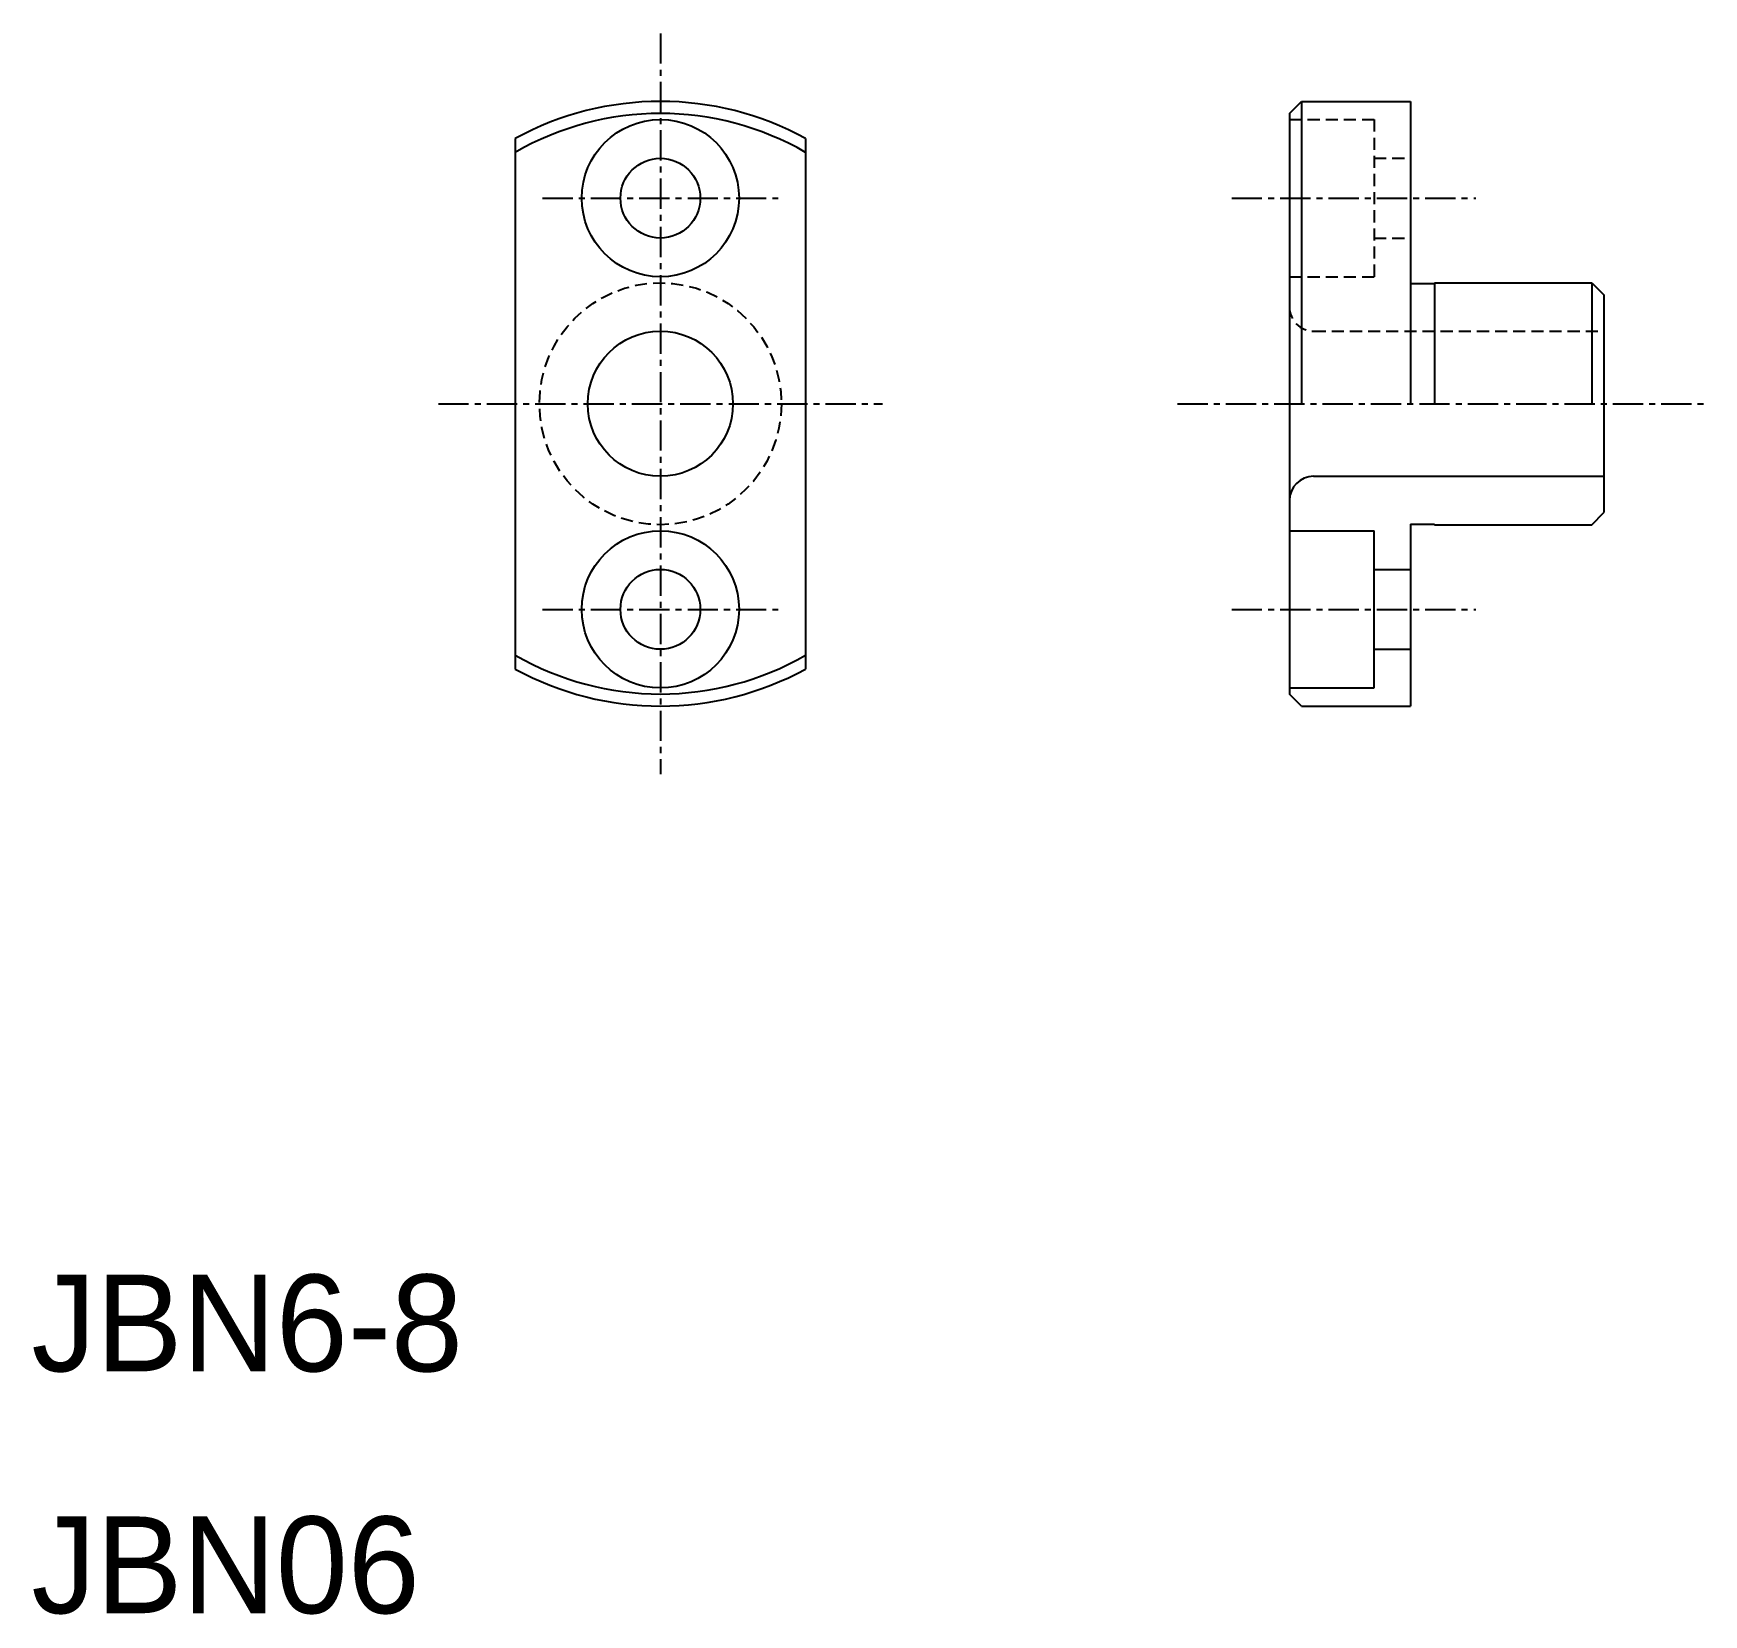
# Model space of a CAD drawing. Extents: x 10.1 to 79.1, y 9.9 to 75.3.
import ezdxf

# ---------------------------------------------------------------- set-up
doc = ezdxf.new("R2010")
doc.units = 0
doc.linetypes.add('CENTER', pattern=[2, 1.25, -0.25, 0.25, -0.25])
doc.linetypes.add('DASHED', pattern=[0.75, 0.5, -0.25])
doc.layers.get('0').update_dxf_attribs({"linetype": 'CONTINUOUS'})
doc.layers.add('CENTER', color=1, linetype='CENTER')

msp = doc.modelspace()

# ---------------------------------------------------------------- linework, layer by layer
at = {"color": 7, "linetype": 'CONTINUOUS'}
for p, q in [((62, 72), (62.5, 72.5)), ((62.5, 72.5), (62.5, 60)), ((62.5, 72.5), (67, 72.5)), ((63.625, 72.5), (63.625, 72.5)), ((64.75, 72.5), (64.75, 72.5)), ((67, 72.5), (67, 60)), ((62, 72), (62, 48)), ((30, 70.966), (30, 49.034)), ((42, 70.966), (42, 49.034)), ((67, 64.975), (68, 64.975)), ((68, 65), (74.5, 65)), ((68, 65), (68, 60)), ((74.5, 65), (74.5, 60)), ((74.5, 65), (75, 64.5)), ((75, 64.5), (75, 55.5)), ((63, 57), (75, 57)), ((74.5, 55), (75, 55.5)), ((62, 54.75), (65.5, 54.75)), ((65.5, 48.25), (65.5, 54.75)), ((67, 55.025), (67, 47.5)), ((67, 55.025), (68, 55.025)), ((68, 55.025), (68, 55)), ((68, 55), (74.5, 55)), ((65.5, 53.15), (67, 53.15)), ((65.5, 49.85), (67, 49.85)), ((62, 48.25), (65.5, 48.25)), ((62.5, 47.5), (62, 48)), ((62.5, 47.5), (67, 47.5))]:
    msp.add_line(p, q, dxfattribs=at)
at = {"color": 3, "linetype": 'DASHED'}
for p, q in [((62, 71.75), (65.5, 71.75)), ((65.5, 71.75), (65.5, 65.25)), ((65.5, 70.15), (67, 70.15)), ((65.5, 66.85), (67, 66.85)), ((62, 65.25), (65.5, 65.25)), ((63, 63), (75, 63))]:
    msp.add_line(p, q, dxfattribs=at)
at = {"color": 7, "linetype": 'CONTINUOUS'}
for centre, radius in [((36, 68.5), 3.25), ((36, 68.5), 1.65), ((36, 60), 3), ((36, 51.5), 3.25), ((36, 51.5), 1.65)]:
    msp.add_circle(centre, radius, dxfattribs=at)
at = {"color": 3, "linetype": 'DASHED'}
msp.add_circle((36, 60), 5, dxfattribs=at)
at = {"color": 7, "linetype": 'CONTINUOUS'}
for centre, radius, start, end in [((36, 60), 12.5, 61.3146, 118.6854), ((36, 60), 12, 60, 120), ((63, 56), 1, 90, 180), ((36, 60), 12, 240, 300), ((36, 60), 12.5, 241.3146, 298.6854)]:
    msp.add_arc(centre, radius, start, end, dxfattribs=at)
at = {"color": 3, "linetype": 'DASHED'}
msp.add_arc((63, 64), 1, 180, 270, dxfattribs=at)
at = {"layer": 'CENTER', "color": 1, "linetype": 'CENTER'}
for p, q in [((36, 75.311), (36, 44.689)), ((31.127, 68.5), (40.873, 68.5)), ((59.615, 68.5), (69.711, 68.5)), ((26.823, 60), (45.177, 60)), ((57.371, 60), (79.119, 60)), ((31.127, 51.5), (40.873, 51.5)), ((59.615, 51.5), (69.711, 51.5))]:
    msp.add_line(p, q, dxfattribs=at)

# ---------------------------------------------------------------- texts
at = {"color": 7, "linetype": 'CONTINUOUS'}
for s, p in [('JBN6-8', (10, 20)), ('JBN06', (10, 10))]:
    msp.add_text(s, height=4, dxfattribs=at).set_placement(p)

doc.saveas('drawing.dxf')
